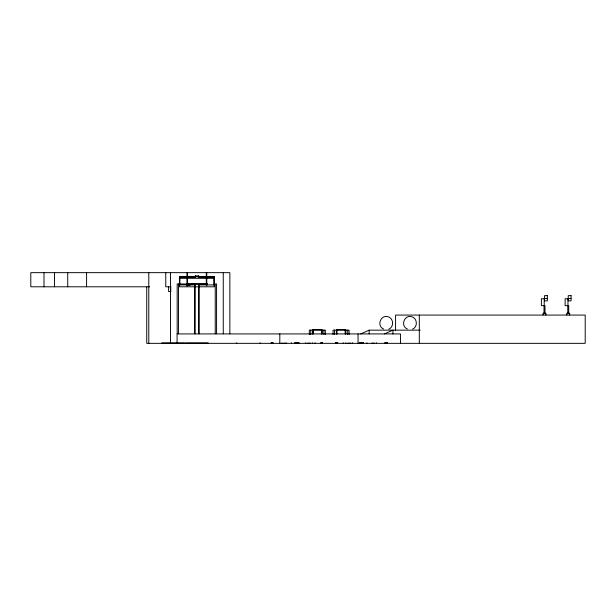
<?xml version="1.0" encoding="UTF-8"?>
<svg xmlns="http://www.w3.org/2000/svg" width="616" height="616" viewBox="0 0 616 616"><rect width="100%" height="100%" fill="white"/><g stroke="black" fill="none" stroke-linecap="round" stroke-linejoin="round"><path stroke-width="0.92" d="M298.768 343.343L298.783 342.404L298.783 343.343L297.636 342.719M322.507 343.343L322.53 342.404L322.53 343.343L321.375 342.719M363.309 343.343L363.355 342.404L363.332 343.343L362.185 342.719M387.056 343.343L387.094 342.404L387.071 343.343L385.924 342.719M192.531 284.438L192.954 283.491M388.804 329.144C394.379 326.957 393.616 317.887 387.757 316.663C380.411 314.614 376.468 326.28 383.637 328.998M412.543 329.144C418.118 326.957 417.355 317.887 411.496 316.663C404.158 314.614 400.207 326.28 407.376 328.998M271.302 343.343L271.325 342.404L271.34 343.343L272.472 342.719M296.211 342.719L295.056 343.343L295.041 342.404M335.905 343.343L335.882 342.404L335.882 343.343L337.029 342.719M360.699 333.918L369.184 330.153L420.258 330.153M384.438 333.918L392.923 330.153L392.923 333.918M199.222 276.707C198.491 275.722 195.241 275.722 194.51 276.707M179.433 277.369L195.457 277.369L195.457 276.422M214.306 277.369L198.283 277.369L198.283 276.422M179.433 278.309L214.306 278.309M187.172 283.491L193.524 283.491L193.948 284.438M207.515 283.491L193.824 283.491L193.824 284.438L207.022 284.438M186.971 283.968L177.169 283.968L177.169 333.764M187.996 284.438L191.769 284.438L191.769 283.491M179.433 284.908L195.264 284.908L195.172 333.757M214.306 284.908L198.468 284.908L198.468 286.794M190.075 285.377L187.718 285.377L187.718 283.021L187.249 283.021L187.249 285.847M149.734 286.794L30.8 286.794L30.8 272.657L229.853 272.657L229.853 333.795M170.855 286.794L165.758 286.794L165.758 272.657M170.47 291.507L168.584 291.507L168.584 286.794M544.498 298.483L547.324 298.483M568.237 298.483L571.063 298.483M312.628 329.675L322.053 329.675M336.367 329.675L345.792 329.675M236.275 342.873L236.844 343.343M260.021 342.873L260.583 343.343M283.891 343.158L286.717 343.158M307.63 343.158L310.456 343.158M347.963 343.158L350.789 343.158M371.702 343.158L374.528 343.158M188.373 284.908L189.127 285.377M569.638 315.03L569.638 313.182L566.812 313.182L566.812 315.03M568.707 305.544L568.707 313.12M567.76 305.544L567.76 313.12M545.899 315.03L545.899 313.182L543.073 313.182L543.073 315.03M544.967 305.544L544.967 313.12M544.02 305.544L544.02 313.12M419.311 315.069L419.311 343.343M400.462 343.343L400.462 333.918L177.077 333.918L177.077 343.343M395.572 330.153L395.572 315.069L585.2 315.069L585.2 343.343L146.739 343.343L146.739 286.987M385.354 342.404L385.385 343.343M384.438 342.781L384.438 343.343M376.422 342.781L376.422 343.343M369.184 330.153L369.184 333.918M366.997 342.781L366.997 343.343M361.615 342.404L361.615 343.343M360.699 343.343L360.699 342.781L359.644 343.343L359.621 342.404L359.621 343.343M358.05 333.918L358.05 343.343M352.683 342.781L352.683 343.343M349.087 334.473L349.087 330.153L333.064 330.153L333.064 334.473M347.678 330.153L347.678 334.473M345.792 330.153L345.792 333.918M345.792 342.781L345.792 343.343M345.63 330.153L345.63 333.918M345.176 330.153L345.176 333.918M343.258 342.781L343.258 343.343M337.599 342.404L337.599 343.343M337.599 342.404L337.599 343.343M336.983 330.153L336.983 333.918M336.529 330.153L336.529 333.918M336.367 330.153L336.367 333.918M336.367 342.781L336.367 343.343M334.48 330.153L334.48 334.473M325.348 334.473L325.348 330.153L309.324 330.153L309.324 334.473M323.931 330.153L323.931 334.473M322.053 330.153L322.053 333.918M322.053 342.781L322.053 343.343M321.891 330.153L321.891 333.918M321.437 330.153L321.437 333.918M320.813 342.404L320.813 343.343M315.169 342.781L315.169 343.343M313.244 330.153L313.244 333.918M312.782 330.153L312.782 333.918M312.628 330.153L312.628 333.918M312.628 342.781L312.628 343.343M310.741 330.153L310.741 334.473M305.736 342.781L305.736 343.343M297.074 342.404L297.074 343.343M296.75 342.404L296.781 343.343M295.064 342.404L295.041 343.343M291.422 342.781L291.422 343.343M281.997 342.781L281.997 343.343M279.81 333.918L279.81 343.343M273.042 342.404L273.034 343.343M223.261 272.657L223.261 333.795M216.57 333.764L216.57 283.968L215.246 283.968L215.246 333.764M213.837 277.369L213.837 276.707L179.903 276.707L179.903 277.369M213.837 278.309L213.837 284.908M208.177 343.343L208.177 342.873L185.555 342.873L185.555 343.343M206.768 272.657L206.768 285.847M206.291 272.657L206.291 283.968M199.222 286.794L199.222 333.757M199.037 284.908L199.037 286.794M198.568 286.794L198.568 333.757M198.283 275.437L198.283 276.145M195.457 275.437L195.457 276.145M194.702 284.908L194.702 286.794M194.51 286.794L194.51 333.757M187.441 272.657L187.441 283.021M186.971 272.657L186.971 285.847M184.438 343.343L184.438 342.873L161.816 342.873L161.816 343.343M179.903 278.309L179.903 284.908M178.486 283.968L178.486 333.764M170.771 286.794L170.771 291.584M170.478 272.657L170.478 343.343M148.795 272.657L148.795 343.343M86.587 272.657L86.587 286.794M67.737 272.657L67.737 286.794M54.539 272.657L54.539 286.794M43.998 272.657L43.998 286.794M214.306 276.422L179.433 276.422L179.433 286.794L214.306 286.794L214.306 276.422M547.324 295.649L544.498 295.649L544.498 300.839L547.324 300.839L547.324 295.649M571.063 295.649L568.237 295.649L568.237 300.839L571.063 300.839L571.063 295.649M544.213 298.76L541.387 298.76L541.387 305.659L544.213 305.659L544.213 298.76M567.952 298.76L565.126 298.76L565.126 305.659L567.952 305.659L567.952 298.76M361.338 343.343L361.338 342.404L361.338 343.343"/></g></svg>
